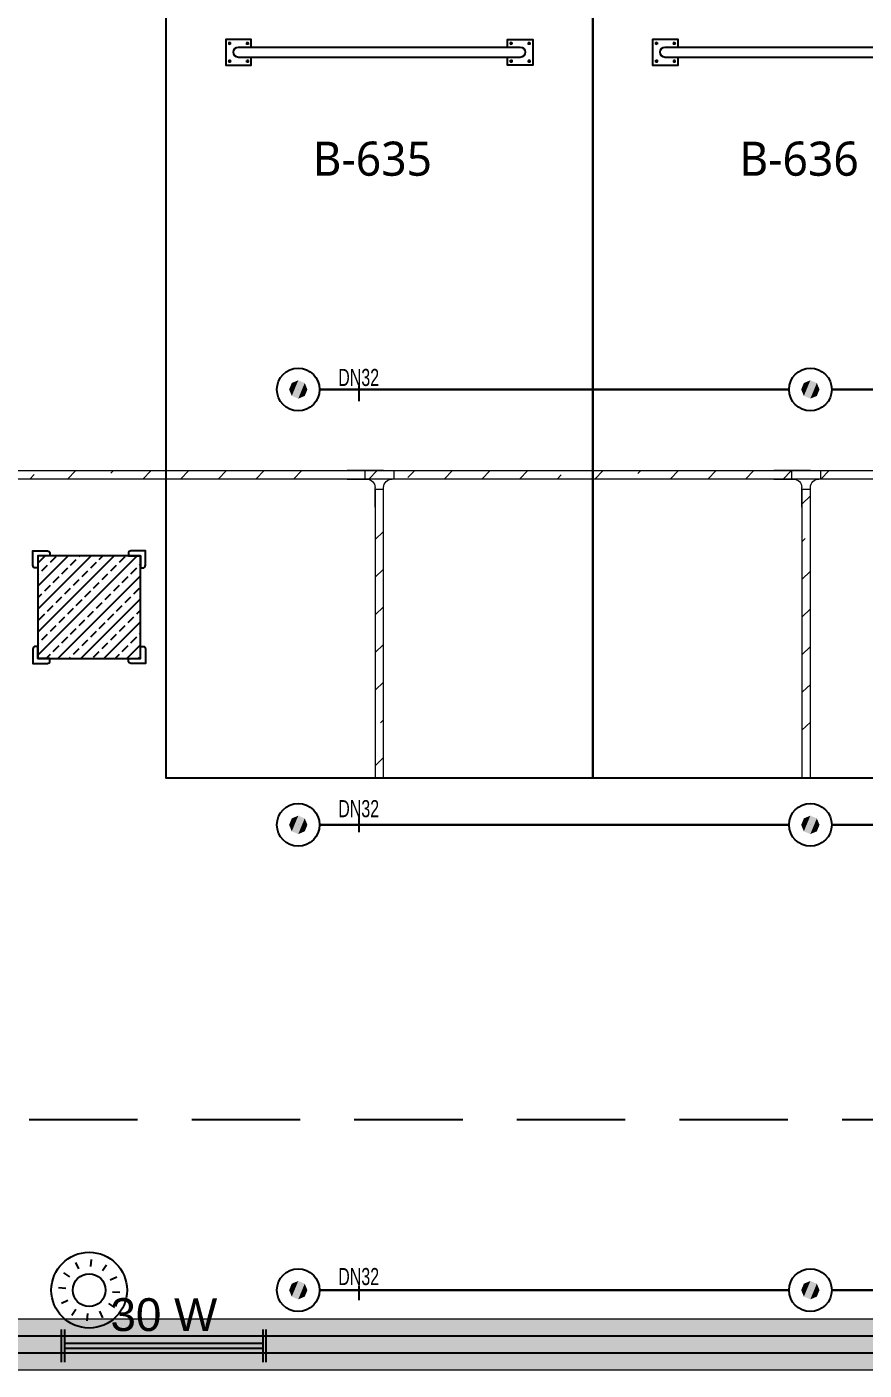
# Model space of a CAD drawing. Header units: millimetres. Extents: x -379292 to 1221486, y 92049 to 447512.
# Drawn here: x -184520 to -179615, y 124350 to 132217 of the extents above; entities that cross this region are included whole.
import ezdxf
from ezdxf.enums import TextEntityAlignment as Align

# ---------------------------------------------------------------- set-up
doc = ezdxf.new("R2010")
doc.units = ezdxf.units.MM
doc.linetypes.add('HIDDEN', pattern=[9.525, 6.35, -3.175])
for name, color, linetype in [('-M-YNGN-BORUID', 7, 'Continuous'), ('-M-YNGN-BORUUZUN', 7, 'Continuous'), ('-M-YNGN-BORUYUK', 7, 'Continuous'), ('-M-YNGN-SPR-YUK', 7, 'Continuous'), ('-M-YNGN-ZON5-CAP-', 7, 'Continuous'), ('-M-YNGN-ZON5-SPR-', 7, 'Continuous'), ('05_HATCH CONCRETE', 141, 'Continuous'), ('05_SYMBOL', 2, 'Continuous'), ('08_DEDECTOR FLASOR', 3, 'Continuous'), ('08_HORN', 4, 'Continuous'), ('08_LAMP', 4, 'Continuous'), ('202-A-Y-MahalAd', 141, 'Continuous'), ('E_CT_ZA', 6, 'Continuous')]:
    doc.layers.add(name, color=color, linetype=linetype)
doc.layers.add('-M-YNGN-SPR-CAPCIZGI', color=188, linetype='Continuous', plot=False)
for name, color, linetype, lineweight in [('-M-YNGN-ZON5', 11, 'SP', 30), ('E_CT_KA', 4, 'Continuous', 9), ('E_CT_KIRMIZI', 1, 'Continuous', 9)]:
    doc.layers.add(name, color=color, linetype=linetype, lineweight=lineweight)
doc.styles.add('CIZGI', font='tahoma.ttf', dxfattribs={"width": 0.8, "oblique": 20})
doc.styles.add('HCAD', font='HCAD.SHX', dxfattribs={"width": 0.8, "height": 0.2})
doc.styles.add('PIPESIZE', font='hcad.shx', dxfattribs={"width": 0.8})
doc.styles.add('SPR-NOT', font='romans.shx')
doc.styles.get("Standard").update_dxf_attribs({"font": 'segoeuil.ttf'})
doc.styles.add('YAZI-2', font='arial.ttf', dxfattribs={"height": 2})
doc.linetypes.add('SP', pattern='A,2,-0.1,["SP",CIZGI,S=0.14,R=0.2,X=0,Y=-0.07],-0.255', length=2.355)

# ---------------------------------------------------------------- blocks, each defined once
blk = doc.blocks.new('202_Vida')
at = {"color": 0, "linetype": 'ByBlock', "ltscale": 0.2}
for points in [[(0.96, 0), (-0.96, 0)], [(0, 0.96), (0, -0.96)]]:
    blk.add_lwpolyline(points, dxfattribs=at)
at = {"color": 0, "linetype": 'ByBlock'}
for radius in [0.42, 0.23, 0.155]:
    blk.add_circle((0, 0), radius, dxfattribs=at)
blk = doc.blocks.new('202_Stoper')
at = {"color": 0, "linetype": 'ByBlock'}
for points in [[(-750, -30), (-750, -75), (-900, -75), (-900, 75), (-750, 75), (-750, 30)], [(750, -30), (750, -75), (900, -75), (900, 75), (750, 75), (750, 30)]]:
    blk.add_lwpolyline(points, dxfattribs=at)
blk.add_lwpolyline([(825, -30, 1), (825, 30), (-825, 30, 1), (-825, -30)], format="xyb", close=True, dxfattribs=at)
at = {"color": 0, "linetype": 'ByBlock', "yscale": 10, "zscale": 10, "rotation": 180}
for p, xscale in [((-877, 53), -10), ((-772, 53), 10), ((772, 53), -10), ((877, 53), 10)]:
    blk.add_blockref('202_Vida', p, dxfattribs=dict(at, xscale=xscale))
at = {"color": 0, "linetype": 'ByBlock', "yscale": 10, "zscale": 10}
for p, xscale in [((-877, -52), 10), ((-772, -52), -10), ((772, -52), 10), ((877, -52), -10)]:
    blk.add_blockref('202_Vida', p, dxfattribs=dict(at, xscale=xscale))
blk = doc.blocks.new('202_Mahalblok')
at = {"color": 0, "linetype": 'ByBlock', "flags": 128}
blk.add_lwpolyline([(0, 0), (0, 5000), (2500, 5000), (2500, 0)], close=True, dxfattribs=at)
at = {"color": 252}
blk.add_blockref('202_Stoper', (1250, 750), dxfattribs=at)
at = {"color": 0, "linetype": 'ByBlock', "ltscale": 25}
blk.add_attdef('MAHALNO', text='', height=200, dxfattribs=at).set_placement((1208.7, 1390), align=Align.BOTTOM_CENTER)
blk = doc.blocks.new('bariyer')
at = {"color": 8, "ltscale": 25}
blk.add_lwpolyline([(0, -70), (15, -70, 0.414214), (30, -55), (30, 30), (-55, 30, 0.414214), (-70, 15), (-70, 0), (0, 0)], format="xyb", close=True, dxfattribs=at)
blk = doc.blocks.new('OtoParkBodrumKatMimari')
at = {"layer": '05_HATCH CONCRETE'}
h = blk.add_hatch(dxfattribs=at)
h.set_pattern_fill('ANSI33', color=8, scale=15, angle=180, style=0)
h.set_pattern_definition([(225, (905000, -3e-07), (67.351921, -67.351921), []), (225, (904932.65, -3e-07), (67.351921, -67.351921), [47.625, -23.8125])])
h.paths.add_polyline_path([(62500, 28300), (61900, 28300), (61900, 27700), (62500, 27700)])
at = {"color": 5}
blk.add_lwpolyline([(62500, 28300), (61900, 28300), (61900, 27700), (62500, 27700)], close=True, dxfattribs=at)
at = {"layer": '05_SYMBOL', "color": 252, "linetype": 'HIDDEN', "ltscale": 100}
blk.add_lwpolyline([(48161.1, 25484.2, 0.179563), (49465.8, 25000), (104855, 25000, 0.215217), (106354.8, 25676.9), (115176.2, 35676.9, 0.645796), (113676.4, 39000), (37847.5, 39000, 0.695543), (36542.8, 35484.2), (48161.1, 25484.2)], format="xyb", dxfattribs=at)
at = {"layer": '05_SYMBOL', "color": 8, "xscale": -1}
blk.add_blockref('bariyer', (61900, 28300), dxfattribs=at)
at = {"layer": '05_SYMBOL', "color": 8}
blk.add_blockref('bariyer', (62500, 28300), dxfattribs=at)
at = {"layer": '05_SYMBOL', "color": 8, "rotation": 180}
blk.add_blockref('bariyer', (61900, 27700), dxfattribs=at)
at = {"layer": '05_SYMBOL', "color": 8, "xscale": -1, "rotation": 180}
blk.add_blockref('bariyer', (62500, 27700), dxfattribs=at)
at = {"layer": '202-A-Y-MahalAd', "color": 8, "ltscale": 25}
ref = blk.add_blockref('202_Mahalblok', (62650, 32000), dxfattribs=dict(at, xscale=-1, rotation=180))
ref.add_attrib('MAHALNO', 'B-635', dxfattribs={"layer": '0', "color": 0, "linetype": 'ByBlock', "ltscale": 25, "height": 200}).set_placement((63858.7, 30466.6), align=Align.BOTTOM_CENTER)
ref = blk.add_blockref('202_Mahalblok', (65150, 32000), dxfattribs=dict(at, xscale=-1, rotation=180))
ref.add_attrib('MAHALNO', 'B-636', dxfattribs={"layer": '0', "color": 0, "linetype": 'ByBlock', "ltscale": 25, "height": 200}).set_placement((66358.7, 30466.6), align=Align.BOTTOM_CENTER)
blk = doc.blocks.new('SP-C-UP-12')
at = {"ltscale": 10}
blk.add_line((0, 0), (0, 0), dxfattribs=at)
at = {"color": 1, "linetype": 'Continuous'}
blk.add_circle((0, 0), 12.5, dxfattribs=at)
at = {"ltscale": 10}
for points in [[(-5.37, 0), (-3.8, 3.8), (-3.8, -3.8), (0, 5.37)], [(-3.8, -3.8), (0, 5.37), (0, -5.37), (3.8, 3.8)], [(0, -5.37), (3.8, 3.8), (3.8, -3.8), (5.37, 0)]]:
    blk.add_solid(points, dxfattribs=at)
at = {"layer": '-M-YNGN-SPR-YUK', "style": 'SPR-NOT', "width": 0.5, "flags": 9}
for tag, p in [('YUK', (0, 17.77)), ('CAP', (0, 14.42)), ('TIP', (0.2, 10.78))]:
    blk.add_attdef(tag, text='', height=2.5, dxfattribs=at).set_placement(p, align=Align.MIDDLE_CENTER)
blk = doc.blocks.new('SPRKL100')
at = {"layer": '-M-YNGN-SPR-CAPCIZGI'}
blk.add_line((0, 0.431), (0, -0.431), dxfattribs=at)
at = {"layer": '-M-YNGN-BORUID', "color": 0, "style": 'HCAD', "width": 0.8, "flags": 1}
blk.add_attdef('DIC', text='', height=0.4, dxfattribs=at).set_placement((0, -1.693), align=Align.CENTER)
at = {"layer": '-M-YNGN-BORUUZUN', "color": 0, "style": 'HCAD', "width": 0.7}
blk.add_attdef('BOY', text='', height=0.8, dxfattribs=at).set_placement((0, -1.08), align=Align.CENTER)
at = {"layer": '-M-YNGN-BORUYUK', "color": 6, "style": 'PIPESIZE', "width": 0.8}
blk.add_attdef('YUK', text='', height=0.5, dxfattribs=at).set_placement((0, 1.866), align=Align.CENTER)
at = {"color": 0, "style": 'PIPESIZE', "width": 0.7}
blk.add_attdef('CAP', text='', height=1, dxfattribs=at).set_placement((0, 0.45), align=Align.CENTER)
blk = doc.blocks.new('A$C69E8C7F8')
at = {"layer": '-M-YNGN-ZON5', "ltscale": 500}
for p, q in [((-2691.31, 2836.86), (-2416.31, 2836.86)), ((-2391.31, 2836.86), (-2116.31, 2836.86)), ((-2691.31, 2581.86), (-2416.31, 2581.86)), ((-2391.31, 2581.86), (-2116.31, 2581.86)), ((-2691.31, 2309.36), (-2416.31, 2309.36)), ((-2391.31, 2309.36), (-2116.31, 2309.36))]:
    blk.add_line(p, q, dxfattribs=at)
at = {"layer": '-M-YNGN-ZON5-CAP-'}
ref = blk.add_blockref('SPRKL100', (-2668.42, 2834.41), dxfattribs=dict(at, xscale=10, yscale=10, zscale=10))
ref.add_attrib('CAP', 'DN32', dxfattribs={"layer": '0', "color": 0, "height": 10, "style": 'PIPESIZE', "width": 0.7}).set_placement((-2668.42, 2838.91), align=Align.CENTER)
ref = blk.add_blockref('SPRKL100', (-2668.42, 2581.86), dxfattribs=dict(at, xscale=10, yscale=10, zscale=10))
ref.add_attrib('CAP', 'DN32', dxfattribs={"layer": '0', "color": 0, "height": 10, "style": 'PIPESIZE', "width": 0.7}).set_placement((-2668.42, 2586.36), align=Align.CENTER)
ref = blk.add_blockref('SPRKL100', (-2668.42, 2307.84), dxfattribs=dict(at, xscale=10, yscale=10, zscale=10))
ref.add_attrib('CAP', 'DN32', dxfattribs={"layer": '0', "color": 0, "height": 10, "style": 'PIPESIZE', "width": 0.7}).set_placement((-2668.42, 2312.34), align=Align.CENTER)
at = {"layer": '-M-YNGN-ZON5-SPR-', "ltscale": 25}
for p in [(-2703.81, 2836.86), (-2403.81, 2836.86), (-2703.81, 2581.86), (-2403.81, 2581.86), (-2703.81, 2309.36), (-2403.81, 2309.36)]:
    blk.add_blockref('SP-C-UP-12', p, dxfattribs=at)
blk = doc.blocks.new('*U726')
h = blk.add_hatch()
h.set_pattern_fill('ANSI33', color=0, scale=50, angle=1, style=0)
h.paths.add_polyline_path([(-26756.7, 50), (262.2, 50), (262.2, 0), (-26756.7, 0)])
at = {"color": 0}
blk.add_lwpolyline([(-26756.7, 50), (262.2, 50), (262.2, 0), (-26756.7, 0)], close=True, dxfattribs=at)
at = {"ltscale": 25, "flags": 1}
for tag, p in [('YUKSEKLIK', (-228.6, -148.7)), ('KALINLIK', (-228.6, -213.3))]:
    blk.add_attdef(tag, p, '', height=50, dxfattribs=at)
blk = doc.blocks.new('40 W SIVA ÜSTÜ ETANJ LED 50--')
at = {"layer": '08_LAMP'}
for p, q in [((-625, -100), (-625, 100)), ((-605, -100), (-605, 100)), ((605, -100), (605, 100)), ((625, -100), (625, 100)), ((-605, 15), (605, 15)), ((-605, -15), (605, -15))]:
    blk.add_line(p, q, dxfattribs=at)
at = {"layer": '08_LAMP', "color": 2, "style": 'YAZI-2'}
blk.add_text('30 W', height=200, dxfattribs=at).set_placement((0, 90), align=Align.CENTER)
blk = doc.blocks.new('KORNA ORT TAVAN')
at = {"layer": '08_HORN', "color": 3}
for p, q in [((-60.2, 124), (-78.6, 161.8)), ((9.8, 137.5), (12.8, 179.4)), ((-114.2, 77.3), (-148.9, 100.8)), ((77.3, 114.2), (100.8, 148.9)), ((-137.5, 9.8), (-179.4, 12.8)), ((124, 60.2), (161.8, 78.6)), ((-124, -60.2), (-161.8, -78.6)), ((114.2, -77.3), (148.9, -100.8)), ((137.5, -9.8), (179.4, -12.8)), ((-77.3, -114.2), (-100.8, -148.9)), ((-9.8, -137.5), (-12.8, -179.4)), ((60.2, -124), (78.6, -161.8))]:
    blk.add_line(p, q, dxfattribs=at)
at = {"layer": '08_HORN', "color": 1}
for major_axis, start_param, end_param in [((0, 221.8), 4.712358, 10.995543), ((0, 95.8), -1.570763777940356, 4.712421529239229)]:
    blk.add_ellipse((0, 0), major_axis=major_axis, ratio=1, start_param=start_param, end_param=end_param, dxfattribs=at)
blk = doc.blocks.new('*U1030')
h = blk.add_hatch()
h.set_pattern_fill('ANSI33', color=0, scale=50, angle=1, style=0)
h.paths.add_polyline_path([(-2092.9, 50), (-402.9, 50), (-402.9, 0), (-2092.9, 0)])
at = {"color": 0}
blk.add_lwpolyline([(-2092.9, 50), (-402.9, 50), (-402.9, 0), (-2092.9, 0)], close=True, dxfattribs=at)
at = {"ltscale": 25, "flags": 1}
for tag, p in [('YUKSEKLIK', (-228.6, -148.7)), ('KALINLIK', (-228.6, -213.3))]:
    blk.add_attdef(tag, p, '', height=50, dxfattribs=at)
blk = doc.blocks.new('*U1012')
at = {"color": 0}
for p, q in [((214, 214), (-164, 214)), ((-164, 164), (-50, 164)), ((-60, 214), (-60, 164)), ((0, 214), (214, 214)), ((214, 164), (100, 164)), ((110, 214), (110, 164)), ((0, 0), (0, 114)), ((0, 104), (50, 104)), ((50, 0), (50, 114))]:
    blk.add_line(p, q, dxfattribs=at)
for centre, start, end in [((-50, 114), 0, 90), ((100, 114), 90, 180)]:
    blk.add_arc(centre, 50, start, end, dxfattribs=at)
blk = doc.blocks.new('*U1037')
h = blk.add_hatch()
h.set_pattern_fill('ANSI33', color=0, scale=50, angle=1, style=0)
h.paths.add_polyline_path([(-57384.3, 100), (-249.3, 100), (-249.3, 0), (-57384.3, 0)])
at = {"color": 0}
blk.add_lwpolyline([(-57384.3, 100), (-249.3, 100), (-249.3, 0), (-57384.3, 0)], close=True, dxfattribs=at)
at = {"ltscale": 25, "flags": 1}
for tag, p in [('YUKSEKLIK', (-228.6, -148.7)), ('KALINLIK', (-228.6, -213.3))]:
    blk.add_attdef(tag, p, '', height=50, dxfattribs=at)
blk = doc.blocks.new('*U1036')
h = blk.add_hatch()
h.set_pattern_fill('ANSI33', color=0, scale=50, angle=1, style=0)
h.paths.add_polyline_path([(-57607.9, 300), (-889.1, 300), (-889.1, 0), (-57607.9, 0)])
at = {"color": 0}
blk.add_lwpolyline([(-57607.9, 300), (-889.1, 300), (-889.1, 0), (-57607.9, 0)], close=True, dxfattribs=at)
at = {"ltscale": 25, "flags": 1}
for tag, p in [('YUKSEKLIK', (-228.6, -148.7)), ('KALINLIK', (-228.6, -213.3))]:
    blk.add_attdef(tag, p, '', height=50, dxfattribs=at)

msp = doc.modelspace()

# ---------------------------------------------------------------- block references
at = {"color": 8}
msp.add_blockref('OtoParkBodrumKatMimari', (-246354.8, 100818.8), dxfattribs=at)

# ---------------------------------------------------------------- next in the draw order: block references
at = {"layer": '-M-YNGN-ZON5', "ltscale": 25, "xscale": 10, "yscale": 10, "zscale": 10}
msp.add_blockref('A$C69E8C7F8', (-155891.8, 101725.1), dxfattribs=at)
at = {"layer": '08_DEDECTOR FLASOR'}
msp.add_blockref('KORNA ORT TAVAN', (-184154.8, 124818.8), dxfattribs=at)
at = {"layer": '08_LAMP', "xscale": 0.96, "yscale": 0.96, "zscale": 0.96}
msp.add_blockref('40 W SIVA ÜSTÜ ETANJ LED 50--', (-183717.2, 124493.2), dxfattribs=at)
at = {"layer": 'E_CT_KA', "rotation": 180}
msp.add_blockref('*U1036', (-198373.3, 124650.3), dxfattribs=at)
at = {"layer": 'E_CT_KIRMIZI', "color": 1, "rotation": 180}
msp.add_blockref('*U726', (-203291.5, 129618.8), dxfattribs=at)
at = {"layer": 'E_CT_KIRMIZI', "color": 2, "xscale": -1}
for p in [(-182429.8, 129404.8), (-179929.8, 129404.8)]:
    msp.add_blockref('*U1012', p, dxfattribs=at)
at = {"layer": 'E_CT_KIRMIZI', "color": 1, "xscale": -1, "rotation": 269.9999999999998}
for p in [(-182479.8, 129911.7), (-179979.8, 129911.7)]:
    msp.add_blockref('*U1030', p, dxfattribs=at)
at = {"layer": 'E_CT_ZA', "color": 112, "rotation": 180}
msp.add_blockref('*U1037', (-197933.3, 124550.3), dxfattribs=at)

doc.saveas('drawing.dxf')
